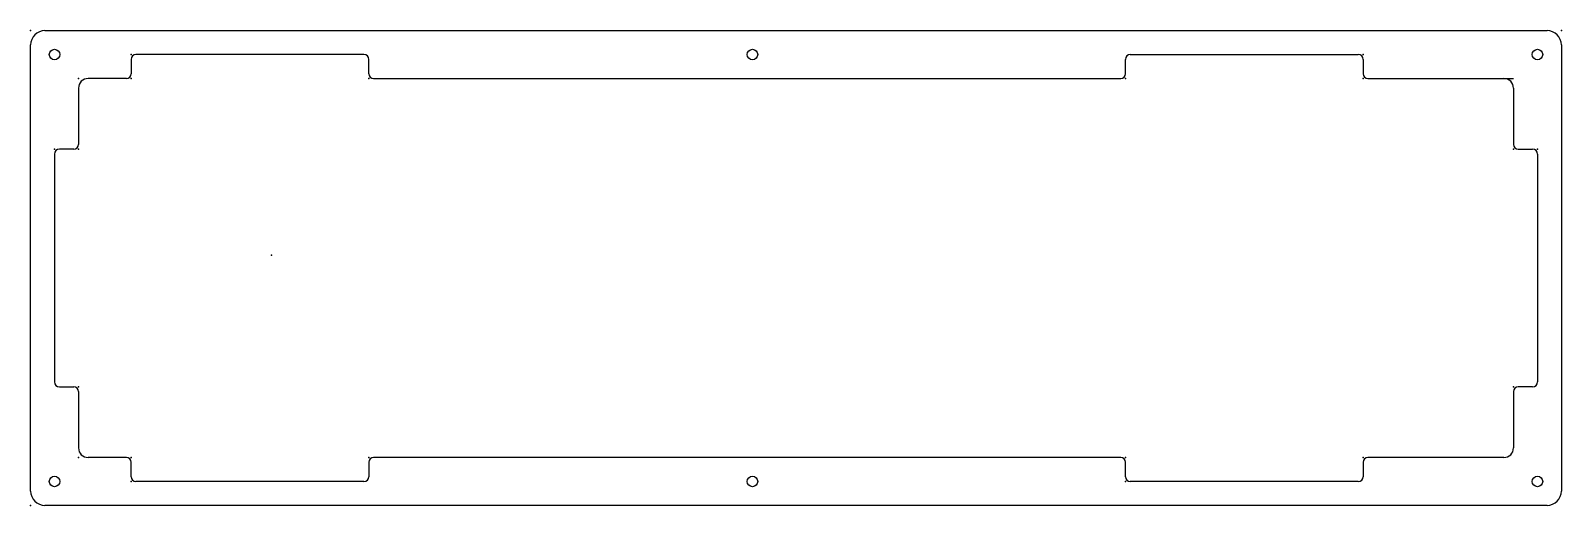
# Model space of a CAD drawing. Header units: millimetres. Extents: x -50 to 269, y 248 to 347.
import ezdxf

# ---------------------------------------------------------------- set-up
doc = ezdxf.new("R2010")
doc.units = ezdxf.units.MM
doc.header["$MEASUREMENT"] = 0
doc.layers.add('Uriel gasket 1 out of 2 v1_0', color=7, linetype='Continuous')

msp = doc.modelspace()

# ---------------------------------------------------------------- linework, layer by layer
at = {"layer": 'Uriel gasket 1 out of 2 v1_0'}
for p, q in [((-47.32, 346.9), (266.26, 346.9)), ((-50.32, 250.75), (-50.32, 343.9)), ((269.26, 343.9), (269.26, 250.75)), ((-29.32, 340.9), (-29.32, 337.9)), ((19.28, 341.9), (-28.32, 341.9)), ((20.28, 337.9), (20.28, 340.9)), ((178.26, 337.9), (178.26, 340.9)), ((179.26, 341.9), (226.86, 341.9)), ((227.86, 340.9), (227.86, 337.9)), ((-30.32, 336.9), (-38.32, 336.9)), ((21.28, 336.9), (177.26, 336.9)), ((228.86, 336.9), (259.26, 336.9)), ((-40.32, 334.9), (-40.32, 323.13)), ((259.26, 334.9), (259.26, 323.13)), ((-45.32, 321.13), (-45.32, 273.53)), ((-41.32, 322.13), (-44.32, 322.13)), ((260.26, 322.13), (263.26, 322.13)), ((264.26, 321.13), (264.26, 273.53)), ((-44.32, 272.53), (-41.32, 272.53)), ((263.26, 272.53), (260.26, 272.53)), ((-40.32, 271.53), (-40.32, 259.75)), ((259.26, 271.53), (259.26, 259.75)), ((-30.32, 257.75), (-38.32, 257.75)), ((-29.32, 253.75), (-29.32, 256.75)), ((20.28, 256.75), (20.28, 253.75)), ((177.26, 257.75), (21.28, 257.75)), ((178.26, 253.75), (178.26, 256.75)), ((227.86, 256.75), (227.86, 253.75)), ((257.26, 257.75), (228.86, 257.75)), ((19.28, 252.75), (-28.32, 252.75)), ((226.86, 252.75), (179.26, 252.75)), ((266.26, 247.75), (-47.32, 247.75))]:
    msp.add_line(p, q, dxfattribs=at)
for centre in [(-45.32, 341.9), (100.37, 341.9), (264.26, 341.9), (-45.32, 252.75), (100.37, 252.75), (264.26, 252.75)]:
    msp.add_circle(centre, 1.1, dxfattribs=at)
for centre, radius, start, end in [((-47.32, 343.9), 3, 90, 180), ((266.26, 343.9), 3, 0, 90), ((-28.32, 340.9), 1, 90, 180), ((19.28, 340.9), 1, 0, 90), ((179.26, 340.9), 1, 90, 180), ((226.86, 340.9), 1, 0, 90), ((-38.32, 334.9), 2, 90, 180), ((-30.32, 337.9), 1, 270, 0), ((21.28, 337.9), 1, 180, 270), ((177.26, 337.9), 1, 270, 0), ((228.86, 337.9), 1, 180, 270), ((257.26, 334.9), 2, 0, 90), ((-41.32, 323.13), 1, 270, 0), ((260.26, 323.13), 1, 180, 270), ((-44.32, 321.13), 1, 90, 180), ((263.26, 321.13), 1, 0, 90), ((-44.32, 273.53), 1, 180, 270), ((-41.32, 271.53), 1, 0, 90), ((260.26, 271.53), 1, 90, 180), ((263.26, 273.53), 1, 270, 360), ((-38.32, 259.75), 2, 180, 270), ((257.26, 259.75), 2, 270, 0), ((-30.32, 256.75), 1, 0, 90), ((21.28, 256.75), 1, 90, 180), ((177.26, 256.75), 1, 0, 90), ((228.86, 256.75), 1, 90, 180), ((-28.32, 253.75), 1, 180, 270), ((19.28, 253.75), 1, 270, 0), ((179.26, 253.75), 1, 180, 270), ((226.86, 253.75), 1, 270, 360), ((-47.32, 250.75), 3, 180, 270), ((266.26, 250.75), 3, 270, 360)]:
    msp.add_arc(centre, radius, start, end, dxfattribs=at)
for p in [(-50.32, 346.9), (269.26, 346.9), (-29.32, 341.9), (227.86, 341.9), (-40.32, 336.9), (-29.32, 336.9), (20.28, 336.9), (178.26, 336.9), (227.86, 336.9), (-45.32, 322.13), (-40.32, 322.13), (259.26, 322.13), (264.26, 322.13), (0, 300), (-40.32, 272.53), (259.26, 272.53), (-40.32, 257.75), (-29.32, 257.75), (20.28, 257.75), (178.26, 257.75), (227.86, 257.75), (-29.32, 252.75), (178.26, 252.75), (-50.32, 247.75)]:
    msp.add_point(p, dxfattribs=at)

doc.saveas('drawing.dxf')
